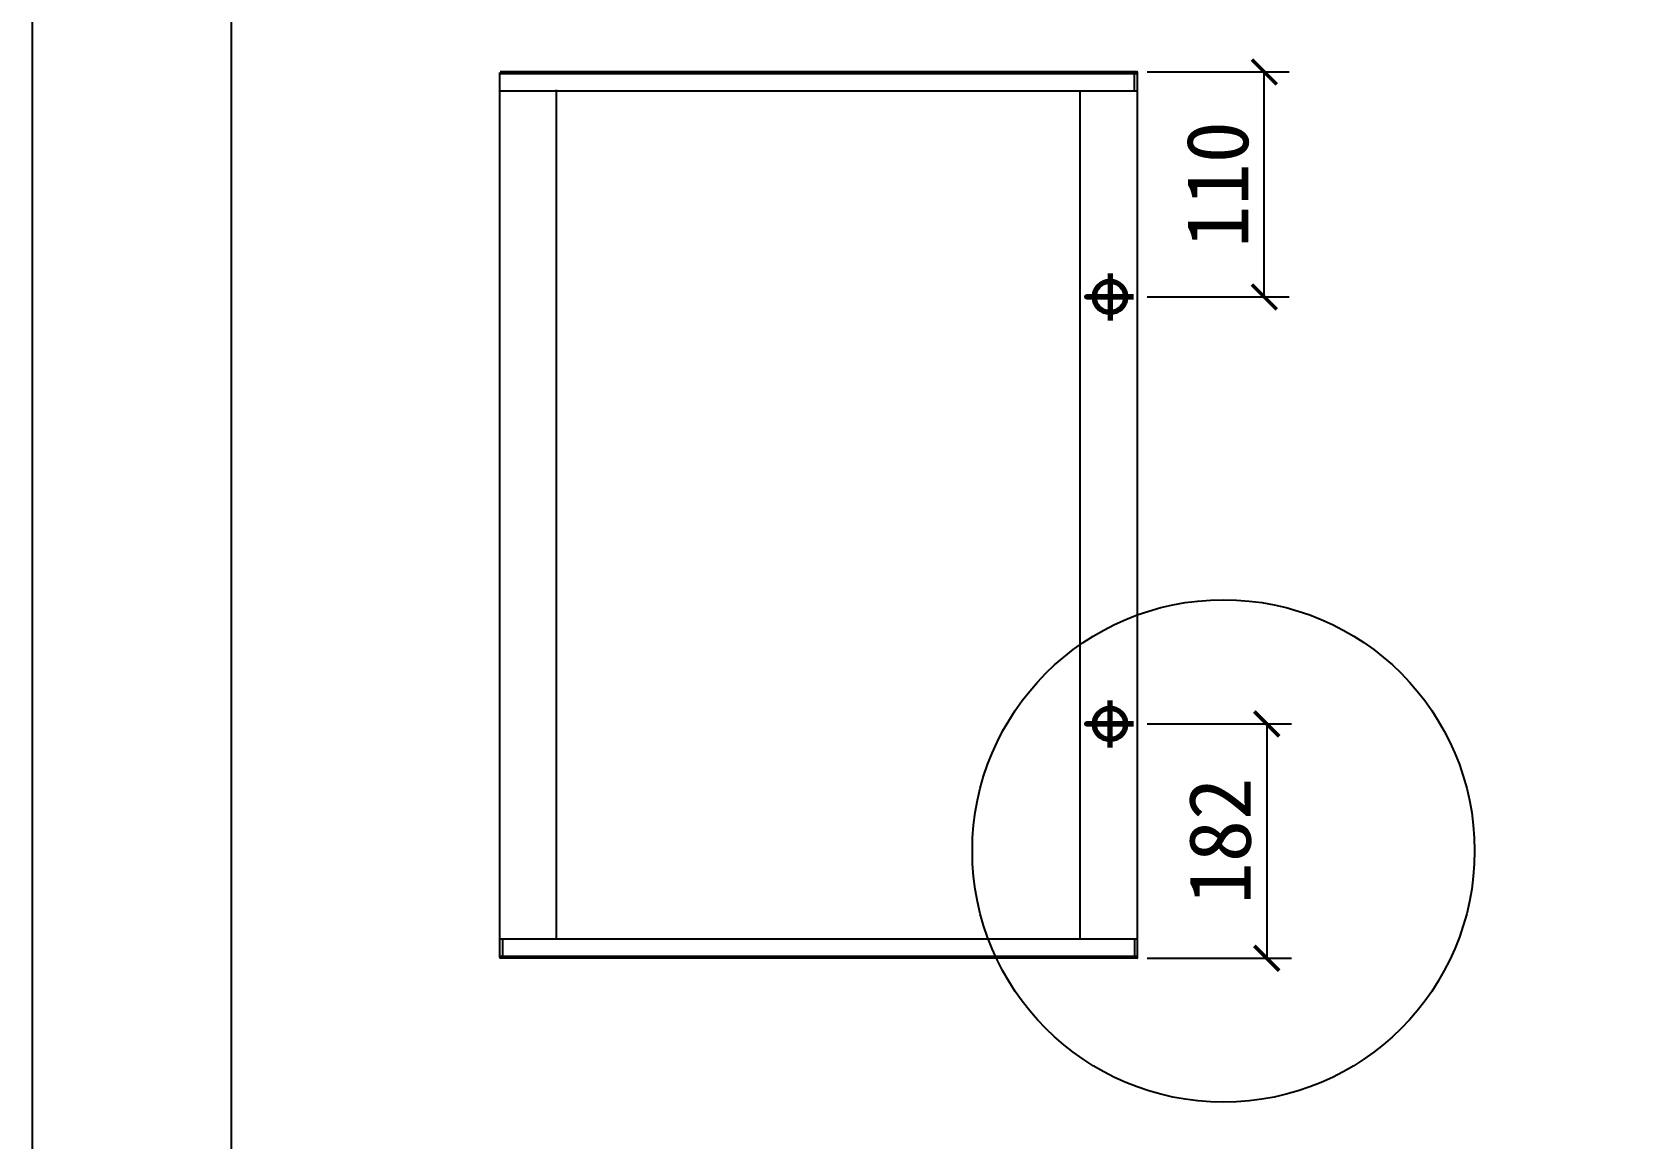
# Model space of a CAD drawing. Header units: millimetres. Extents: x -44117 to 256353, y -2095463 to 65325.
# Drawn here: x 115572 to 116219, y -872408 to -871963 of the extents above; entities that cross this region are included whole.
import ezdxf

# ---------------------------------------------------------------- set-up
doc = ezdxf.new("R2010")
doc.units = ezdxf.units.MM
doc.header["$LTSCALE"] = 10
doc.layers.add('Layer1', color=7, linetype='Continuous', lineweight=70)
doc.dimstyles.new('ISO-25', dxfattribs={"dimtxt": 2.5, "dimasz": 2.5, "dimexe": 1, "dimexo": 1, "dimtad": 1, "dimtxsty": 'Standard', "dimblk": 'ARCHTICK', "dimcen": 2.5, "dimadec": 0, "dimazin": 0, "dimtfac": 1, "dimtmove": 0, "dimatfit": 3, "dimfxl": 0, "dimarcsym": 0})

# ---------------------------------------------------------------- blocks, each defined once
blk = doc.blocks.new('_ArchTick')
at = {"color": 0, "linetype": 'ByBlock', "const_width": 0.15}
blk.add_lwpolyline([(-0.5, -0.5), (0.5, 0.5)], dxfattribs=at)
blk = doc.blocks.new('*D5639')
at = {"color": 0, "lineweight": -2}
for p, q in [((116020.77, -871978.56), (116077.89, -871978.56)), ((116067.89, -872069.16), (116067.89, -871978.56)), ((116020.77, -872069.16), (116077.89, -872069.16))]:
    blk.add_line(p, q, dxfattribs=at)
at = {"layer": 'Defpoints', "color": 0}
for p in [(116005.77, -871978.56), (116067.89, -871978.56), (116005.77, -872069.16)]:
    blk.add_point(p, dxfattribs=at)
at = {"color": 0, "lineweight": -2, "xscale": 10, "yscale": 10, "zscale": 10}
for p, rotation in [((116067.89, -871978.56), 90), ((116067.89, -872069.16), 270)]:
    blk.add_blockref('_ArchTick', p, dxfattribs=dict(at, rotation=rotation))
at = {"color": 0, "insert": (116049.14, -872023.86), "char_height": 25, "attachment_point": 5, "rotation": 90}
blk.add_mtext('110', dxfattribs=at)
blk = doc.blocks.new('*D5640')
at = {"color": 0, "lineweight": -2}
for p, q in [((116020.77, -872241.06), (116078.89, -872241.06)), ((116068.89, -872241.06), (116068.89, -872335.33)), ((116020.77, -872335.33), (116078.89, -872335.33))]:
    blk.add_line(p, q, dxfattribs=at)
at = {"layer": 'Defpoints', "color": 0}
for p in [(116005.77, -872241.06), (116005.77, -872335.33), (116068.89, -872335.33)]:
    blk.add_point(p, dxfattribs=at)
at = {"color": 0, "lineweight": -2, "xscale": 10, "yscale": 10, "zscale": 10}
for p, rotation in [((116068.89, -872241.06), 90), ((116068.89, -872335.33), 270)]:
    blk.add_blockref('_ArchTick', p, dxfattribs=dict(at, rotation=rotation))
at = {"color": 0, "insert": (116050.14, -872288.19), "char_height": 25, "attachment_point": 5, "rotation": 90}
blk.add_mtext('182', dxfattribs=at)
blk = doc.blocks.new('*D5672')
at = {"color": 0, "lineweight": -2}
for p, q in [((116020.77, -871978.56), (116077.89, -871978.56)), ((116067.89, -872069.16), (116067.89, -871978.56)), ((116020.77, -872069.16), (116077.89, -872069.16))]:
    blk.add_line(p, q, dxfattribs=at)
at = {"layer": 'Defpoints', "color": 0}
for p in [(116005.77, -871978.56), (116067.89, -871978.56), (116005.77, -872069.16)]:
    blk.add_point(p, dxfattribs=at)
at = {"color": 0, "lineweight": -2, "xscale": 10, "yscale": 10, "zscale": 10}
for p, rotation in [((116067.89, -871978.56), 90), ((116067.89, -872069.16), 270)]:
    blk.add_blockref('_ArchTick', p, dxfattribs=dict(at, rotation=rotation))
at = {"color": 0, "insert": (116049.14, -872023.86), "char_height": 25, "attachment_point": 5, "rotation": 90}
blk.add_mtext('110', dxfattribs=at)
blk = doc.blocks.new('*D5673')
at = {"color": 0, "lineweight": -2}
for p, q in [((116020.77, -872241.06), (116078.89, -872241.06)), ((116068.89, -872241.06), (116068.89, -872335.33)), ((116020.77, -872335.33), (116078.89, -872335.33))]:
    blk.add_line(p, q, dxfattribs=at)
at = {"layer": 'Defpoints', "color": 0}
for p in [(116005.77, -872241.06), (116005.77, -872335.33), (116068.89, -872335.33)]:
    blk.add_point(p, dxfattribs=at)
at = {"color": 0, "lineweight": -2, "xscale": 10, "yscale": 10, "zscale": 10}
for p, rotation in [((116068.89, -872241.06), 90), ((116068.89, -872335.33), 270)]:
    blk.add_blockref('_ArchTick', p, dxfattribs=dict(at, rotation=rotation))
at = {"color": 0, "insert": (116050.14, -872288.19), "char_height": 25, "attachment_point": 5, "rotation": 90}
blk.add_mtext('182', dxfattribs=at)
blk = doc.blocks.new('*D5687')
at = {"color": 0, "lineweight": -2}
for p, q in [((116020.77, -871978.56), (116077.89, -871978.56)), ((116067.89, -872069.16), (116067.89, -871978.56)), ((116020.77, -872069.16), (116077.89, -872069.16))]:
    blk.add_line(p, q, dxfattribs=at)
at = {"layer": 'Defpoints', "color": 0}
for p in [(116005.77, -871978.56), (116067.89, -871978.56), (116005.77, -872069.16)]:
    blk.add_point(p, dxfattribs=at)
at = {"color": 0, "lineweight": -2, "xscale": 10, "yscale": 10, "zscale": 10}
for p, rotation in [((116067.89, -871978.56), 90), ((116067.89, -872069.16), 270)]:
    blk.add_blockref('_ArchTick', p, dxfattribs=dict(at, rotation=rotation))
at = {"color": 0, "insert": (116049.14, -872023.86), "char_height": 25, "attachment_point": 5, "rotation": 90}
blk.add_mtext('110', dxfattribs=at)
blk = doc.blocks.new('*D5688')
at = {"color": 0, "lineweight": -2}
for p, q in [((116020.77, -872241.06), (116078.89, -872241.06)), ((116068.89, -872241.06), (116068.89, -872335.33)), ((116020.77, -872335.33), (116078.89, -872335.33))]:
    blk.add_line(p, q, dxfattribs=at)
at = {"layer": 'Defpoints', "color": 0}
for p in [(116005.77, -872241.06), (116005.77, -872335.33), (116068.89, -872335.33)]:
    blk.add_point(p, dxfattribs=at)
at = {"color": 0, "lineweight": -2, "xscale": 10, "yscale": 10, "zscale": 10}
for p, rotation in [((116068.89, -872241.06), 90), ((116068.89, -872335.33), 270)]:
    blk.add_blockref('_ArchTick', p, dxfattribs=dict(at, rotation=rotation))
at = {"color": 0, "insert": (116050.14, -872288.19), "char_height": 25, "attachment_point": 5, "rotation": 90}
blk.add_mtext('182', dxfattribs=at)
blk = doc.blocks.new('*D5702')
at = {"color": 0, "lineweight": -2}
for p, q in [((116020.77, -871978.56), (116077.89, -871978.56)), ((116067.89, -872069.16), (116067.89, -871978.56)), ((116020.77, -872069.16), (116077.89, -872069.16))]:
    blk.add_line(p, q, dxfattribs=at)
at = {"layer": 'Defpoints', "color": 0}
for p in [(116005.77, -871978.56), (116067.89, -871978.56), (116005.77, -872069.16)]:
    blk.add_point(p, dxfattribs=at)
at = {"color": 0, "lineweight": -2, "xscale": 10, "yscale": 10, "zscale": 10}
for p, rotation in [((116067.89, -871978.56), 90), ((116067.89, -872069.16), 270)]:
    blk.add_blockref('_ArchTick', p, dxfattribs=dict(at, rotation=rotation))
at = {"color": 0, "insert": (116049.14, -872023.86), "char_height": 25, "attachment_point": 5, "rotation": 90}
blk.add_mtext('110', dxfattribs=at)
blk = doc.blocks.new('*D5703')
at = {"color": 0, "lineweight": -2}
for p, q in [((116020.77, -872241.06), (116078.89, -872241.06)), ((116068.89, -872241.06), (116068.89, -872335.33)), ((116020.77, -872335.33), (116078.89, -872335.33))]:
    blk.add_line(p, q, dxfattribs=at)
at = {"layer": 'Defpoints', "color": 0}
for p in [(116005.77, -872241.06), (116005.77, -872335.33), (116068.89, -872335.33)]:
    blk.add_point(p, dxfattribs=at)
at = {"color": 0, "lineweight": -2, "xscale": 10, "yscale": 10, "zscale": 10}
for p, rotation in [((116068.89, -872241.06), 90), ((116068.89, -872335.33), 270)]:
    blk.add_blockref('_ArchTick', p, dxfattribs=dict(at, rotation=rotation))
at = {"color": 0, "insert": (116050.14, -872288.19), "char_height": 25, "attachment_point": 5, "rotation": 90}
blk.add_mtext('182', dxfattribs=at)
blk = doc.blocks.new('*D5717')
at = {"color": 0, "lineweight": -2}
for p, q in [((116020.77, -871978.56), (116077.89, -871978.56)), ((116067.89, -872069.16), (116067.89, -871978.56)), ((116020.77, -872069.16), (116077.89, -872069.16))]:
    blk.add_line(p, q, dxfattribs=at)
at = {"layer": 'Defpoints', "color": 0}
for p in [(116005.77, -871978.56), (116067.89, -871978.56), (116005.77, -872069.16)]:
    blk.add_point(p, dxfattribs=at)
at = {"color": 0, "lineweight": -2, "xscale": 10, "yscale": 10, "zscale": 10}
for p, rotation in [((116067.89, -871978.56), 90), ((116067.89, -872069.16), 270)]:
    blk.add_blockref('_ArchTick', p, dxfattribs=dict(at, rotation=rotation))
at = {"color": 0, "insert": (116049.14, -872023.86), "char_height": 25, "attachment_point": 5, "rotation": 90}
blk.add_mtext('110', dxfattribs=at)
blk = doc.blocks.new('*D5718')
at = {"color": 0, "lineweight": -2}
for p, q in [((116020.77, -872241.06), (116078.89, -872241.06)), ((116068.89, -872241.06), (116068.89, -872335.33)), ((116020.77, -872335.33), (116078.89, -872335.33))]:
    blk.add_line(p, q, dxfattribs=at)
at = {"layer": 'Defpoints', "color": 0}
for p in [(116005.77, -872241.06), (116005.77, -872335.33), (116068.89, -872335.33)]:
    blk.add_point(p, dxfattribs=at)
at = {"color": 0, "lineweight": -2, "xscale": 10, "yscale": 10, "zscale": 10}
for p, rotation in [((116068.89, -872241.06), 90), ((116068.89, -872335.33), 270)]:
    blk.add_blockref('_ArchTick', p, dxfattribs=dict(at, rotation=rotation))
at = {"color": 0, "insert": (116050.14, -872288.19), "char_height": 25, "attachment_point": 5, "rotation": 90}
blk.add_mtext('182', dxfattribs=at)
blk = doc.blocks.new('*D5732')
at = {"color": 0, "lineweight": -2}
for p, q in [((116020.77, -871978.56), (116077.89, -871978.56)), ((116067.89, -872069.16), (116067.89, -871978.56)), ((116020.77, -872069.16), (116077.89, -872069.16))]:
    blk.add_line(p, q, dxfattribs=at)
at = {"layer": 'Defpoints', "color": 0}
for p in [(116005.77, -871978.56), (116067.89, -871978.56), (116005.77, -872069.16)]:
    blk.add_point(p, dxfattribs=at)
at = {"color": 0, "lineweight": -2, "xscale": 10, "yscale": 10, "zscale": 10}
for p, rotation in [((116067.89, -871978.56), 90), ((116067.89, -872069.16), 270)]:
    blk.add_blockref('_ArchTick', p, dxfattribs=dict(at, rotation=rotation))
at = {"color": 0, "insert": (116049.14, -872023.86), "char_height": 25, "attachment_point": 5, "rotation": 90}
blk.add_mtext('110', dxfattribs=at)
blk = doc.blocks.new('*D5733')
at = {"color": 0, "lineweight": -2}
for p, q in [((116020.77, -872241.06), (116078.89, -872241.06)), ((116068.89, -872241.06), (116068.89, -872335.33)), ((116020.77, -872335.33), (116078.89, -872335.33))]:
    blk.add_line(p, q, dxfattribs=at)
at = {"layer": 'Defpoints', "color": 0}
for p in [(116005.77, -872241.06), (116005.77, -872335.33), (116068.89, -872335.33)]:
    blk.add_point(p, dxfattribs=at)
at = {"color": 0, "lineweight": -2, "xscale": 10, "yscale": 10, "zscale": 10}
for p, rotation in [((116068.89, -872241.06), 90), ((116068.89, -872335.33), 270)]:
    blk.add_blockref('_ArchTick', p, dxfattribs=dict(at, rotation=rotation))
at = {"color": 0, "insert": (116050.14, -872288.19), "char_height": 25, "attachment_point": 5, "rotation": 90}
blk.add_mtext('182', dxfattribs=at)
blk = doc.blocks.new('*D5745')
at = {"color": 0, "lineweight": -2}
for p, q in [((116020.77, -871978.56), (116077.89, -871978.56)), ((116067.89, -872069.16), (116067.89, -871978.56)), ((116020.77, -872069.16), (116077.89, -872069.16))]:
    blk.add_line(p, q, dxfattribs=at)
at = {"layer": 'Defpoints', "color": 0}
for p in [(116005.77, -871978.56), (116067.89, -871978.56), (116005.77, -872069.16)]:
    blk.add_point(p, dxfattribs=at)
at = {"color": 0, "lineweight": -2, "xscale": 10, "yscale": 10, "zscale": 10}
for p, rotation in [((116067.89, -871978.56), 90), ((116067.89, -872069.16), 270)]:
    blk.add_blockref('_ArchTick', p, dxfattribs=dict(at, rotation=rotation))
at = {"color": 0, "insert": (116049.14, -872023.86), "char_height": 25, "attachment_point": 5, "rotation": 90}
blk.add_mtext('110', dxfattribs=at)
blk = doc.blocks.new('*D5746')
at = {"color": 0, "lineweight": -2}
for p, q in [((116020.77, -872241.06), (116078.89, -872241.06)), ((116068.89, -872241.06), (116068.89, -872335.33)), ((116020.77, -872335.33), (116078.89, -872335.33))]:
    blk.add_line(p, q, dxfattribs=at)
at = {"layer": 'Defpoints', "color": 0}
for p in [(116005.77, -872241.06), (116005.77, -872335.33), (116068.89, -872335.33)]:
    blk.add_point(p, dxfattribs=at)
at = {"color": 0, "lineweight": -2, "xscale": 10, "yscale": 10, "zscale": 10}
for p, rotation in [((116068.89, -872241.06), 90), ((116068.89, -872335.33), 270)]:
    blk.add_blockref('_ArchTick', p, dxfattribs=dict(at, rotation=rotation))
at = {"color": 0, "insert": (116050.14, -872288.19), "char_height": 25, "attachment_point": 5, "rotation": 90}
blk.add_mtext('182', dxfattribs=at)
blk = doc.blocks.new('*D5758')
at = {"color": 0, "lineweight": -2}
for p, q in [((116020.77, -871978.56), (116077.89, -871978.56)), ((116067.89, -872069.16), (116067.89, -871978.56)), ((116020.77, -872069.16), (116077.89, -872069.16))]:
    blk.add_line(p, q, dxfattribs=at)
at = {"layer": 'Defpoints', "color": 0}
for p in [(116005.77, -871978.56), (116067.89, -871978.56), (116005.77, -872069.16)]:
    blk.add_point(p, dxfattribs=at)
at = {"color": 0, "lineweight": -2, "xscale": 10, "yscale": 10, "zscale": 10}
for p, rotation in [((116067.89, -871978.56), 90), ((116067.89, -872069.16), 270)]:
    blk.add_blockref('_ArchTick', p, dxfattribs=dict(at, rotation=rotation))
at = {"color": 0, "insert": (116049.14, -872023.86), "char_height": 25, "attachment_point": 5, "rotation": 90}
blk.add_mtext('110', dxfattribs=at)
blk = doc.blocks.new('*D5759')
at = {"color": 0, "lineweight": -2}
for p, q in [((116020.77, -872241.06), (116078.89, -872241.06)), ((116068.89, -872241.06), (116068.89, -872335.33)), ((116020.77, -872335.33), (116078.89, -872335.33))]:
    blk.add_line(p, q, dxfattribs=at)
at = {"layer": 'Defpoints', "color": 0}
for p in [(116005.77, -872241.06), (116005.77, -872335.33), (116068.89, -872335.33)]:
    blk.add_point(p, dxfattribs=at)
at = {"color": 0, "lineweight": -2, "xscale": 10, "yscale": 10, "zscale": 10}
for p, rotation in [((116068.89, -872241.06), 90), ((116068.89, -872335.33), 270)]:
    blk.add_blockref('_ArchTick', p, dxfattribs=dict(at, rotation=rotation))
at = {"color": 0, "insert": (116050.14, -872288.19), "char_height": 25, "attachment_point": 5, "rotation": 90}
blk.add_mtext('182', dxfattribs=at)
blk = doc.blocks.new('*D5771')
at = {"color": 0, "lineweight": -2}
for p, q in [((116020.77, -871978.56), (116077.89, -871978.56)), ((116067.89, -872069.16), (116067.89, -871978.56)), ((116020.77, -872069.16), (116077.89, -872069.16))]:
    blk.add_line(p, q, dxfattribs=at)
at = {"layer": 'Defpoints', "color": 0}
for p in [(116005.77, -871978.56), (116067.89, -871978.56), (116005.77, -872069.16)]:
    blk.add_point(p, dxfattribs=at)
at = {"color": 0, "lineweight": -2, "xscale": 10, "yscale": 10, "zscale": 10}
for p, rotation in [((116067.89, -871978.56), 90), ((116067.89, -872069.16), 270)]:
    blk.add_blockref('_ArchTick', p, dxfattribs=dict(at, rotation=rotation))
at = {"color": 0, "insert": (116049.14, -872023.86), "char_height": 25, "attachment_point": 5, "rotation": 90}
blk.add_mtext('110', dxfattribs=at)
blk = doc.blocks.new('*D5772')
at = {"color": 0, "lineweight": -2}
for p, q in [((116020.77, -872241.06), (116078.89, -872241.06)), ((116068.89, -872241.06), (116068.89, -872335.33)), ((116020.77, -872335.33), (116078.89, -872335.33))]:
    blk.add_line(p, q, dxfattribs=at)
at = {"layer": 'Defpoints', "color": 0}
for p in [(116005.77, -872241.06), (116005.77, -872335.33), (116068.89, -872335.33)]:
    blk.add_point(p, dxfattribs=at)
at = {"color": 0, "lineweight": -2, "xscale": 10, "yscale": 10, "zscale": 10}
for p, rotation in [((116068.89, -872241.06), 90), ((116068.89, -872335.33), 270)]:
    blk.add_blockref('_ArchTick', p, dxfattribs=dict(at, rotation=rotation))
at = {"color": 0, "insert": (116050.14, -872288.19), "char_height": 25, "attachment_point": 5, "rotation": 90}
blk.add_mtext('182', dxfattribs=at)
blk = doc.blocks.new('*D5784')
at = {"color": 0, "lineweight": -2}
for p, q in [((116020.77, -871978.56), (116077.89, -871978.56)), ((116067.89, -872069.16), (116067.89, -871978.56)), ((116020.77, -872069.16), (116077.89, -872069.16))]:
    blk.add_line(p, q, dxfattribs=at)
at = {"layer": 'Defpoints', "color": 0}
for p in [(116005.77, -871978.56), (116067.89, -871978.56), (116005.77, -872069.16)]:
    blk.add_point(p, dxfattribs=at)
at = {"color": 0, "lineweight": -2, "xscale": 10, "yscale": 10, "zscale": 10}
for p, rotation in [((116067.89, -871978.56), 90), ((116067.89, -872069.16), 270)]:
    blk.add_blockref('_ArchTick', p, dxfattribs=dict(at, rotation=rotation))
at = {"color": 0, "insert": (116049.14, -872023.86), "char_height": 25, "attachment_point": 5, "rotation": 90}
blk.add_mtext('110', dxfattribs=at)
blk = doc.blocks.new('*D5785')
at = {"color": 0, "lineweight": -2}
for p, q in [((116020.77, -872241.06), (116078.89, -872241.06)), ((116068.89, -872241.06), (116068.89, -872335.33)), ((116020.77, -872335.33), (116078.89, -872335.33))]:
    blk.add_line(p, q, dxfattribs=at)
at = {"layer": 'Defpoints', "color": 0}
for p in [(116005.77, -872241.06), (116005.77, -872335.33), (116068.89, -872335.33)]:
    blk.add_point(p, dxfattribs=at)
at = {"color": 0, "lineweight": -2, "xscale": 10, "yscale": 10, "zscale": 10}
for p, rotation in [((116068.89, -872241.06), 90), ((116068.89, -872335.33), 270)]:
    blk.add_blockref('_ArchTick', p, dxfattribs=dict(at, rotation=rotation))
at = {"color": 0, "insert": (116050.14, -872288.19), "char_height": 25, "attachment_point": 5, "rotation": 90}
blk.add_mtext('182', dxfattribs=at)

msp = doc.modelspace()

# ---------------------------------------------------------------- linework, layer by layer
for p, q in [((115759.99828, -871978.81906), (115759.99828, -872335.07543)), ((115759.99828, -871978.81906), (115759.99828, -872335.07543)), ((115759.99828, -871978.81906), (115759.99828, -872335.07543)), ((115759.99828, -871978.81906), (115759.99828, -872335.07543)), ((115759.99828, -871978.81906), (115759.99828, -872335.07543)), ((115759.99828, -871978.81906), (115759.99828, -872335.07543)), ((115759.99828, -871978.81906), (115759.99828, -872335.07543)), ((115759.99828, -871978.81906), (115759.99828, -872335.07543)), ((115759.99828, -871978.81906), (115759.99828, -872335.07543)), ((115759.99828, -871978.81906), (115759.99828, -872335.07543)), ((116016.85933, -871979.2804), (115759.99828, -871979.2804)), ((116016.85933, -871979.2804), (115759.99828, -871979.2804)), ((116016.85933, -871979.2804), (115759.99828, -871979.2804)), ((116016.85933, -871979.2804), (115759.99828, -871979.2804)), ((116016.85933, -871979.2804), (115759.99828, -871979.2804)), ((116016.85933, -871979.2804), (115759.99828, -871979.2804)), ((116016.85933, -871979.2804), (115759.99828, -871979.2804)), ((116016.85933, -871979.2804), (115759.99828, -871979.2804)), ((116016.85933, -871979.2804), (115759.99828, -871979.2804)), ((116016.85933, -871979.2804), (115759.99828, -871979.2804)), ((116016.60303, -871978.56276), (115760.25458, -871978.56276)), ((116016.60303, -871978.56276), (115760.25458, -871978.56276)), ((116016.60303, -871978.56276), (115760.25458, -871978.56276)), ((116016.60303, -871978.56276), (115760.25458, -871978.56276)), ((116016.60303, -871978.56276), (115760.25458, -871978.56276)), ((116016.60303, -871978.56276), (115760.25458, -871978.56276)), ((116016.60303, -871978.56276), (115760.25458, -871978.56276)), ((116016.60303, -871978.56276), (115760.25458, -871978.56276)), ((116016.60303, -871978.56276), (115760.25458, -871978.56276)), ((116016.60303, -871978.56276), (115760.25458, -871978.56276)), ((116015.57783, -871986.25174), (116015.57783, -871978.56276)), ((116015.57783, -871986.25174), (116015.57783, -871978.56276)), ((116015.57783, -871986.25174), (116015.57783, -871978.56276)), ((116015.57783, -871986.25174), (116015.57783, -871978.56276)), ((116015.57783, -871986.25174), (116015.57783, -871978.56276)), ((116015.57783, -871986.25174), (116015.57783, -871978.56276)), ((116015.57783, -871986.25174), (116015.57783, -871978.56276)), ((116015.57783, -871986.25174), (116015.57783, -871978.56276)), ((116015.57783, -871986.25174), (116015.57783, -871978.56276)), ((116015.57783, -871986.25174), (116015.57783, -871978.56276)), ((116016.85933, -872335.07543), (116016.85933, -871978.81906)), ((116016.85933, -872335.07543), (116016.85933, -871978.81906)), ((116016.85933, -872335.07543), (116016.85933, -871978.81906)), ((116016.85933, -872335.07543), (116016.85933, -871978.81906)), ((116016.85933, -872335.07543), (116016.85933, -871978.81906)), ((116016.85933, -872335.07543), (116016.85933, -871978.81906)), ((116016.85933, -872335.07543), (116016.85933, -871978.81906)), ((116016.85933, -872335.07543), (116016.85933, -871978.81906)), ((116016.85933, -872335.07543), (116016.85933, -871978.81906)), ((116016.85933, -872335.07543), (116016.85933, -871978.81906)), ((116016.85933, -871986.25174), (115759.99828, -871986.25174)), ((116016.85933, -871986.25174), (115759.99828, -871986.25174)), ((116016.85933, -871986.25174), (115759.99828, -871986.25174)), ((116016.85933, -871986.25174), (115759.99828, -871986.25174)), ((116016.85933, -871986.25174), (115759.99828, -871986.25174)), ((116016.85933, -871986.25174), (115759.99828, -871986.25174)), ((116016.85933, -871986.25174), (115759.99828, -871986.25174)), ((116016.85933, -871986.25174), (115759.99828, -871986.25174)), ((116016.85933, -871986.25174), (115759.99828, -871986.25174)), ((116016.85933, -871986.25174), (115759.99828, -871986.25174)), ((115782.80894, -871985.73914), (115782.80894, -872327.64275)), ((115782.80894, -871985.73914), (115782.80894, -872327.64275)), ((115782.80894, -871985.73914), (115782.80894, -872327.64275)), ((115782.80894, -871985.73914), (115782.80894, -872327.64275)), ((115782.80894, -871985.73914), (115782.80894, -872327.64275)), ((115782.80894, -871985.73914), (115782.80894, -872327.64275)), ((115782.80894, -871985.73914), (115782.80894, -872327.64275)), ((115782.80894, -871985.73914), (115782.80894, -872327.64275)), ((115782.80894, -871985.73914), (115782.80894, -872327.64275)), ((115782.80894, -871985.73914), (115782.80894, -872327.64275)), ((115993.79237, -872327.64275), (115993.79237, -871986.25174)), ((115993.79237, -872327.64275), (115993.79237, -871986.25174)), ((115993.79237, -872327.64275), (115993.79237, -871986.25174)), ((115993.79237, -872327.64275), (115993.79237, -871986.25174)), ((115993.79237, -872327.64275), (115993.79237, -871986.25174)), ((115993.79237, -872327.64275), (115993.79237, -871986.25174)), ((115993.79237, -872327.64275), (115993.79237, -871986.25174)), ((115993.79237, -872327.64275), (115993.79237, -871986.25174)), ((115993.79237, -872327.64275), (115993.79237, -871986.25174)), ((115993.79237, -872327.64275), (115993.79237, -871986.25174)), ((116016.85933, -872327.64275), (115759.99828, -872327.64275)), ((116016.85933, -872327.64275), (115759.99828, -872327.64275)), ((116016.85933, -872327.64275), (115759.99828, -872327.64275)), ((116016.85933, -872327.64275), (115759.99828, -872327.64275)), ((116016.85933, -872327.64275), (115759.99828, -872327.64275)), ((116016.85933, -872327.64275), (115759.99828, -872327.64275)), ((116016.85933, -872327.64275), (115759.99828, -872327.64275)), ((116016.85933, -872327.64275), (115759.99828, -872327.64275)), ((116016.85933, -872327.64275), (115759.99828, -872327.64275)), ((116016.85933, -872327.64275), (115759.99828, -872327.64275)), ((115761.27978, -872335.33174), (115761.27978, -872327.64275)), ((115761.27978, -872335.33174), (115761.27978, -872327.64275)), ((115761.27978, -872335.33174), (115761.27978, -872327.64275)), ((115761.27978, -872335.33174), (115761.27978, -872327.64275)), ((115761.27978, -872335.33174), (115761.27978, -872327.64275)), ((115761.27978, -872335.33174), (115761.27978, -872327.64275)), ((115761.27978, -872335.33174), (115761.27978, -872327.64275)), ((115761.27978, -872335.33174), (115761.27978, -872327.64275)), ((115761.27978, -872335.33174), (115761.27978, -872327.64275)), ((115761.27978, -872335.33174), (115761.27978, -872327.64275)), ((116015.57783, -872327.64275), (116015.57783, -872335.33174)), ((116015.57783, -872327.64275), (116015.57783, -872335.33174)), ((116015.57783, -872327.64275), (116015.57783, -872335.33174)), ((116015.57783, -872327.64275), (116015.57783, -872335.33174)), ((116015.57783, -872327.64275), (116015.57783, -872335.33174)), ((116015.57783, -872327.64275), (116015.57783, -872335.33174)), ((116015.57783, -872327.64275), (116015.57783, -872335.33174)), ((116015.57783, -872327.64275), (116015.57783, -872335.33174)), ((116015.57783, -872327.64275), (116015.57783, -872335.33174)), ((116015.57783, -872327.64275), (116015.57783, -872335.33174)), ((116016.85933, -872334.6141), (115759.99828, -872334.6141)), ((116016.85933, -872334.6141), (115759.99828, -872334.6141)), ((116016.85933, -872334.6141), (115759.99828, -872334.6141)), ((116016.85933, -872334.6141), (115759.99828, -872334.6141)), ((116016.85933, -872334.6141), (115759.99828, -872334.6141)), ((116016.85933, -872334.6141), (115759.99828, -872334.6141)), ((116016.85933, -872334.6141), (115759.99828, -872334.6141)), ((116016.85933, -872334.6141), (115759.99828, -872334.6141)), ((116016.85933, -872334.6141), (115759.99828, -872334.6141)), ((116016.85933, -872334.6141), (115759.99828, -872334.6141)), ((116016.60303, -872335.33174), (115760.25458, -872335.33174)), ((116016.60303, -872335.33174), (115760.25458, -872335.33174)), ((116016.60303, -872335.33174), (115760.25458, -872335.33174)), ((116016.60303, -872335.33174), (115760.25458, -872335.33174)), ((116016.60303, -872335.33174), (115760.25458, -872335.33174)), ((116016.60303, -872335.33174), (115760.25458, -872335.33174)), ((116016.60303, -872335.33174), (115760.25458, -872335.33174)), ((116016.60303, -872335.33174), (115760.25458, -872335.33174)), ((116016.60303, -872335.33174), (115760.25458, -872335.33174)), ((116016.60303, -872335.33174), (115760.25458, -872335.33174))]:
    msp.add_line(p, q)
msp.add_lwpolyline([(115571.78214, -873458.39033), (117494.97153, -873458.39033), (117494.97153, -870738.45105), (115571.78214, -870738.45105)], close=True)
msp.add_lwpolyline([(115571.78214, -873458.39033), (117494.97153, -873458.39033), (117494.97153, -870738.45105), (115571.78214, -870738.45105)], close=True)
msp.add_lwpolyline([(115571.78214, -873458.39033), (117494.97153, -873458.39033), (117494.97153, -870738.45105), (115571.78214, -870738.45105)], close=True)
msp.add_lwpolyline([(115571.78214, -873458.39033), (117494.97153, -873458.39033), (117494.97153, -870738.45105), (115571.78214, -870738.45105)], close=True)
msp.add_lwpolyline([(115571.78214, -873458.39033), (117494.97153, -873458.39033), (117494.97153, -870738.45105), (115571.78214, -870738.45105)], close=True)
msp.add_lwpolyline([(115571.78214, -873458.39033), (117494.97153, -873458.39033), (117494.97153, -870738.45105), (115571.78214, -870738.45105)], close=True)
msp.add_lwpolyline([(115571.78214, -873458.39033), (117494.97153, -873458.39033), (117494.97153, -870738.45105), (115571.78214, -870738.45105)], close=True)
msp.add_lwpolyline([(115571.78214, -873458.39033), (117494.97153, -873458.39033), (117494.97153, -870738.45105), (115571.78214, -870738.45105)], close=True)
msp.add_lwpolyline([(115571.78214, -873458.39033), (117494.97153, -873458.39033), (117494.97153, -870738.45105), (115571.78214, -870738.45105)], close=True)
msp.add_lwpolyline([(115571.78214, -873458.39033), (117494.97153, -873458.39033), (117494.97153, -870738.45105), (115571.78214, -870738.45105)], close=True)
msp.add_lwpolyline([(115651.91503, -871373.9847), (115651.91503, -873378.25744), (117414.83864, -873378.25744), (117414.83864, -871373.9847)])
msp.add_lwpolyline([(115651.91503, -871373.9847), (115651.91503, -873378.25744), (117414.83864, -873378.25744), (117414.83864, -871373.9847)])
msp.add_lwpolyline([(115651.91503, -871373.9847), (115651.91503, -873378.25744), (117414.83864, -873378.25744), (117414.83864, -871373.9847)])
msp.add_lwpolyline([(115651.91503, -871373.9847), (115651.91503, -873378.25744), (117414.83864, -873378.25744), (117414.83864, -871373.9847)])
msp.add_lwpolyline([(115651.91503, -871373.9847), (115651.91503, -873378.25744), (117414.83864, -873378.25744), (117414.83864, -871373.9847)])
msp.add_lwpolyline([(115651.91503, -871373.9847), (115651.91503, -873378.25744), (117414.83864, -873378.25744), (117414.83864, -871373.9847)])
msp.add_lwpolyline([(115651.91503, -871373.9847), (115651.91503, -873378.25744), (117414.83864, -873378.25744), (117414.83864, -871373.9847)])
msp.add_lwpolyline([(115651.91503, -871373.9847), (115651.91503, -873378.25744), (117414.83864, -873378.25744), (117414.83864, -871373.9847)])
msp.add_lwpolyline([(115651.91503, -871373.9847), (115651.91503, -873378.25744), (117414.83864, -873378.25744), (117414.83864, -871373.9847)])
msp.add_lwpolyline([(115651.91503, -871373.9847), (115651.91503, -873378.25744), (117414.83864, -873378.25744), (117414.83864, -871373.9847)])
at = {"color": 1}
msp.add_circle((116051.46549, -872292.17234), 101.12186, dxfattribs=at)
msp.add_circle((116051.46549, -872292.17234), 101.12186, dxfattribs=at)
msp.add_circle((116051.46549, -872292.17234), 101.12186, dxfattribs=at)
msp.add_circle((116051.46549, -872292.17234), 101.12186, dxfattribs=at)
msp.add_circle((116051.46549, -872292.17234), 101.12186, dxfattribs=at)
msp.add_circle((116051.46549, -872292.17234), 101.12186, dxfattribs=at)
msp.add_circle((116051.46549, -872292.17234), 101.12186, dxfattribs=at)
msp.add_circle((116051.46549, -872292.17234), 101.12186, dxfattribs=at)
msp.add_circle((116051.46549, -872292.17234), 101.12186, dxfattribs=at)
msp.add_circle((116051.46549, -872292.17234), 101.12186, dxfattribs=at)
for centre, start, end in [((116016.60303, -871978.81906), 0, 90), ((116016.60303, -871978.81906), 0, 90), ((116016.60303, -871978.81906), 0, 90), ((116016.60303, -871978.81906), 0, 90), ((116016.60303, -871978.81906), 0, 90), ((116016.60303, -871978.81906), 0, 90), ((116016.60303, -871978.81906), 0, 90), ((116016.60303, -871978.81906), 0, 90), ((116016.60303, -871978.81906), 0, 90), ((116016.60303, -871978.81906), 0, 90), ((115760.25458, -872335.07544), 180, 270), ((115760.25458, -872335.07544), 180, 270), ((115760.25458, -872335.07544), 180, 270), ((115760.25458, -872335.07544), 180, 270), ((115760.25458, -872335.07544), 180, 270), ((115760.25458, -872335.07544), 180, 270), ((115760.25458, -872335.07544), 180, 270), ((115760.25458, -872335.07544), 180, 270), ((115760.25458, -872335.07544), 180, 270), ((115760.25458, -872335.07544), 180, 270), ((116016.60303, -872335.07544), 270, 0), ((116016.60303, -872335.07544), 270, 0), ((116016.60303, -872335.07544), 270, 0), ((116016.60303, -872335.07544), 270, 0), ((116016.60303, -872335.07544), 270, 0), ((116016.60303, -872335.07544), 270, 0), ((116016.60303, -872335.07544), 270, 0), ((116016.60303, -872335.07544), 270, 0), ((116016.60303, -872335.07544), 270, 0), ((116016.60303, -872335.07544), 270, 0)]:
    msp.add_arc(centre, 0.2563, start, end)
at = {"layer": 'Layer1'}
for p, q in [((116005.77423, -872059.71207), (116005.77423, -872078.60449)), ((116005.77423, -872059.71207), (116005.77423, -872078.60449)), ((116005.77423, -872059.71207), (116005.77423, -872078.60449)), ((116005.77423, -872059.71207), (116005.77423, -872078.60449)), ((116005.77423, -872059.71207), (116005.77423, -872078.60449)), ((116005.77423, -872059.71207), (116005.77423, -872078.60449)), ((116005.77423, -872059.71207), (116005.77423, -872078.60449)), ((116005.77423, -872059.71207), (116005.77423, -872078.60449)), ((116005.77423, -872059.71207), (116005.77423, -872078.60449)), ((116005.77423, -872059.71207), (116005.77423, -872078.60449)), ((116005.77423, -872250.50294), (116005.77423, -872231.61052)), ((116005.77423, -872250.50294), (116005.77423, -872231.61052)), ((116005.77423, -872250.50294), (116005.77423, -872231.61052)), ((116005.77423, -872250.50294), (116005.77423, -872231.61052)), ((116005.77423, -872250.50294), (116005.77423, -872231.61052)), ((116005.77423, -872250.50294), (116005.77423, -872231.61052)), ((116005.77423, -872250.50294), (116005.77423, -872231.61052)), ((116005.77423, -872250.50294), (116005.77423, -872231.61052)), ((116005.77423, -872250.50294), (116005.77423, -872231.61052)), ((116005.77423, -872250.50294), (116005.77423, -872231.61052))]:
    msp.add_line(p, q, dxfattribs=at)
for points in [[(116015.22045, -872069.15828), (115996.32802, -872069.15828)], [(116015.22045, -872069.15828), (115996.32802, -872069.15828)], [(116015.22045, -872069.15828), (115996.32802, -872069.15828)], [(116015.22045, -872069.15828), (115996.32802, -872069.15828)], [(116015.22045, -872069.15828), (115996.32802, -872069.15828)], [(116015.22045, -872069.15828), (115996.32802, -872069.15828)], [(116015.22045, -872069.15828), (115996.32802, -872069.15828)], [(116015.22045, -872069.15828), (115996.32802, -872069.15828)], [(116015.22045, -872069.15828), (115996.32802, -872069.15828)], [(116015.22045, -872069.15828), (115996.32802, -872069.15828)], [(116015.22045, -872241.05673), (115996.32802, -872241.05673)], [(116015.22045, -872241.05673), (115996.32802, -872241.05673)], [(116015.22045, -872241.05673), (115996.32802, -872241.05673)], [(116015.22045, -872241.05673), (115996.32802, -872241.05673)], [(116015.22045, -872241.05673), (115996.32802, -872241.05673)], [(116015.22045, -872241.05673), (115996.32802, -872241.05673)], [(116015.22045, -872241.05673), (115996.32802, -872241.05673)], [(116015.22045, -872241.05673), (115996.32802, -872241.05673)], [(116015.22045, -872241.05673), (115996.32802, -872241.05673)], [(116015.22045, -872241.05673), (115996.32802, -872241.05673)]]:
    msp.add_lwpolyline(points, close=True, dxfattribs=at)
for centre in [(116005.77423, -872069.15828), (116005.77423, -872069.15828), (116005.77423, -872069.15828), (116005.77423, -872069.15828), (116005.77423, -872069.15828), (116005.77423, -872069.15828), (116005.77423, -872069.15828), (116005.77423, -872069.15828), (116005.77423, -872069.15828), (116005.77423, -872069.15828), (116005.77423, -872241.05673), (116005.77423, -872241.05673), (116005.77423, -872241.05673), (116005.77423, -872241.05673), (116005.77423, -872241.05673), (116005.77423, -872241.05673), (116005.77423, -872241.05673), (116005.77423, -872241.05673), (116005.77423, -872241.05673), (116005.77423, -872241.05673)]:
    msp.add_circle(centre, 6.29747, dxfattribs=at)

# ---------------------------------------------------------------- dimensions: what is measured, and where the dimension line sits
for base, p1, p2, text, picture, middle in [((116067.89357, -871978.56276), (116005.77423, -872069.15828), (116005.77423, -871978.56276), '110', '*D5639', (116049.14357, -872023.86052)), ((116067.89357, -871978.56276), (116005.77423, -872069.15828), (116005.77423, -871978.56276), '110', '*D5672', (116049.14357, -872023.86052)), ((116067.89357, -871978.56276), (116005.77423, -872069.15828), (116005.77423, -871978.56276), '110', '*D5687', (116049.14357, -872023.86052)), ((116067.89357, -871978.56276), (116005.77423, -872069.15828), (116005.77423, -871978.56276), '110', '*D5702', (116049.14357, -872023.86052)), ((116067.89357, -871978.56276), (116005.77423, -872069.15828), (116005.77423, -871978.56276), '110', '*D5717', (116049.14357, -872023.86052)), ((116067.89357, -871978.56276), (116005.77423, -872069.15828), (116005.77423, -871978.56276), '110', '*D5732', (116049.14357, -872023.86052)), ((116067.89357, -871978.56276), (116005.77423, -872069.15828), (116005.77423, -871978.56276), '110', '*D5745', (116049.14357, -872023.86052)), ((116067.89357, -871978.56276), (116005.77423, -872069.15828), (116005.77423, -871978.56276), '110', '*D5758', (116049.14357, -872023.86052)), ((116067.89357, -871978.56276), (116005.77423, -872069.15828), (116005.77423, -871978.56276), '110', '*D5771', (116049.14357, -872023.86052)), ((116067.89357, -871978.56276), (116005.77423, -872069.15828), (116005.77423, -871978.56276), '110', '*D5784', (116049.14357, -872023.86052)), ((116068.88712, -872335.33174), (116005.77423, -872241.05673), (116005.77423, -872335.33174), '182', '*D5640', (116050.13712, -872288.19424)), ((116068.88712, -872335.33174), (116005.77423, -872241.05673), (116005.77423, -872335.33174), '182', '*D5673', (116050.13712, -872288.19424)), ((116068.88712, -872335.33174), (116005.77423, -872241.05673), (116005.77423, -872335.33174), '182', '*D5688', (116050.13712, -872288.19424)), ((116068.88712, -872335.33174), (116005.77423, -872241.05673), (116005.77423, -872335.33174), '182', '*D5703', (116050.13712, -872288.19424)), ((116068.88712, -872335.33174), (116005.77423, -872241.05673), (116005.77423, -872335.33174), '182', '*D5718', (116050.13712, -872288.19424)), ((116068.88712, -872335.33174), (116005.77423, -872241.05673), (116005.77423, -872335.33174), '182', '*D5733', (116050.13712, -872288.19424)), ((116068.88712, -872335.33174), (116005.77423, -872241.05673), (116005.77423, -872335.33174), '182', '*D5746', (116050.13712, -872288.19424)), ((116068.88712, -872335.33174), (116005.77423, -872241.05673), (116005.77423, -872335.33174), '182', '*D5759', (116050.13712, -872288.19424)), ((116068.88712, -872335.33174), (116005.77423, -872241.05673), (116005.77423, -872335.33174), '182', '*D5772', (116050.13712, -872288.19424)), ((116068.88712, -872335.33174), (116005.77423, -872241.05673), (116005.77423, -872335.33174), '182', '*D5785', (116050.13712, -872288.19424))]:
    dim = msp.add_linear_dim(base=base, p1=p1, p2=p2, angle=90, text=text, dimstyle='ISO-25', override={"dimscale": 10, "dimasz": 1, "dimexo": 1.5, "dimtxsty": 'Standard'})
    dim.commit()
    dim.dimension.update_dxf_attribs({"geometry": picture, "text_midpoint": middle})

doc.saveas('drawing.dxf')
